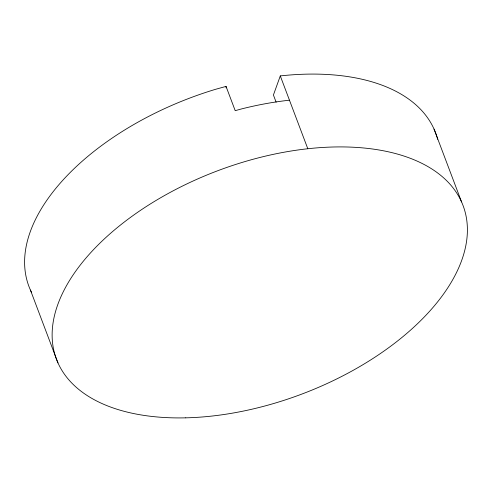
<?xml version="1.0" encoding="UTF-8"?>
<svg xmlns="http://www.w3.org/2000/svg" width="492" height="492" viewBox="0 0 492 492"><rect width="100%" height="100%" fill="white"/><g stroke="black" fill="none" stroke-linecap="round" stroke-linejoin="round"><path stroke-width="0.74" d="M437.056 137.213A217.341 119.328 -20.7 0 0 280.292 75.916L273.423 95.011L276.123 102.151M289.462 100.19A217.341 119.328 -20.7 0 0 240.975 109.07L235.207 110.675L226.037 86.401L215.514 89.323A217.341 119.328 -20.7 0 0 31.679 292.678M434.042 129.101L461.564 201.929M280.292 75.916L307.808 148.744M30.436 290.071L57.958 362.899M226.037 86.401L226.111 87.883M437.259 137.901A217.341 119.328 -20.7 0 1 437.64 139.297M185.755 417.843A217.341 119.328 -20.7 0 0 464.774 210.73A217.341 119.328 -20.7 0 0 128.75 218.669A217.341 119.328 -20.7 0 0 185.755 417.843"/></g></svg>
